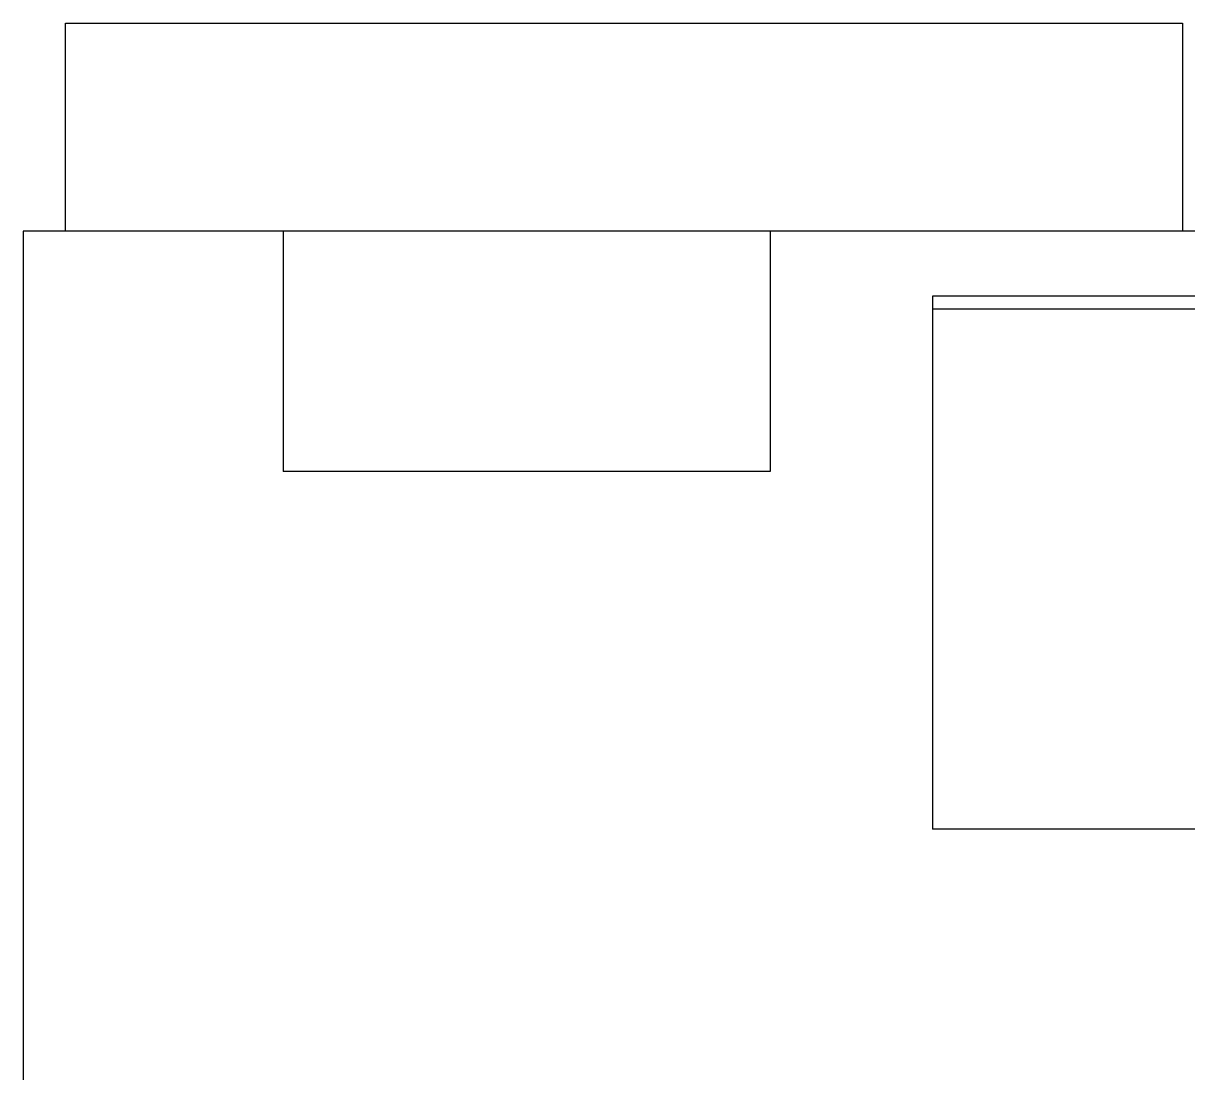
# Model space of a CAD drawing. Header units: millimetres. Extents: x -829 to 2887, y -460 to 1788.
# Drawn here: x 57.5 to 236.8, y 212.1 to 373.6 of the extents above; entities that cross this region are included whole.
import ezdxf

# ---------------------------------------------------------------- set-up
doc = ezdxf.new("R2010")
doc.units = ezdxf.units.MM
doc.layers.add('Canaletas', color=1, linetype='Continuous')

msp = doc.modelspace()

# ---------------------------------------------------------------- linework, layer by layer
for p, q in [((57.502, 341.625), (57.502, 50.625)), ((557.502, 341.625), (57.502, 341.625)), ((97.502, 341.625), (97.502, 304.625)), ((172.502, 341.625), (172.502, 304.625)), ((537.502, 331.625), (197.502, 331.625)), ((537.502, 329.625), (197.502, 329.625)), ((172.502, 304.625), (97.502, 304.625))]:
    msp.add_line(p, q)
msp.add_lwpolyline([(64.002, 341.625), (64.002, 373.625), (236.002, 373.625), (236.002, 341.625)], close=True)
at = {"layer": 'Canaletas'}
for p in [(197.502, 331.625), (537.502, 249.625)]:
    msp.add_line(p, (197.502, 249.625), dxfattribs=at)

doc.saveas('drawing.dxf')
